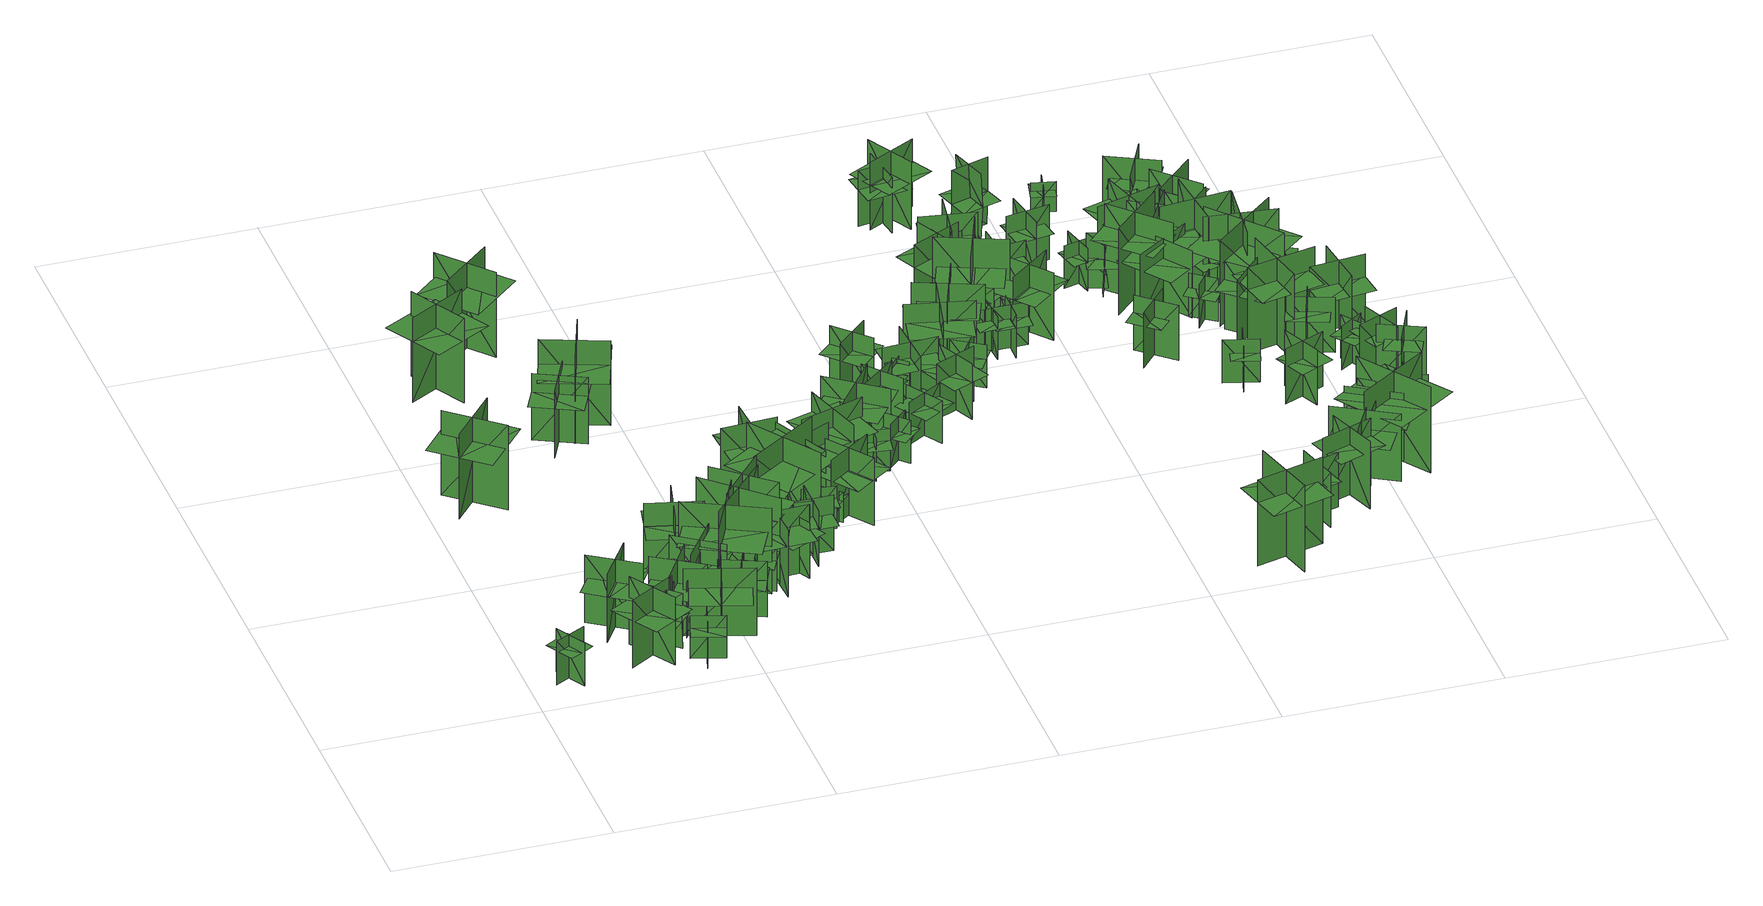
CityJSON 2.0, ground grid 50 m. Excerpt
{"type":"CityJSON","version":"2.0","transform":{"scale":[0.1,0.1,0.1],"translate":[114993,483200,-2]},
"CityObjects":{
"tree1":{"type":"SolitaryVegetationObject","geometry":[{"type":"MultiSurface","lod":"1","boundaries":[[[0,1,2]],[[0,2,3]],[[4,5,6]],[[4,6,7]],[[8,9,10]],[[8,10,11]],[[8,12,13]],[[8,13,9]]]}]},
"tree2":{"type":"SolitaryVegetationObject","geometry":[{"type":"MultiSurface","lod":"1","boundaries":[[[14,15,16]],[[14,16,17]],[[18,19,20]],[[18,20,21]],[[22,23,24]],[[22,24,25]],[[22,23,26]],[[22,26,27]]]}]},
"tree3":{"type":"SolitaryVegetationObject","geometry":[{"type":"MultiSurface","lod":"1","boundaries":[[[28,29,30]],[[28,30,31]],[[32,33,34]],[[32,34,35]],[[36,37,38]],[[36,38,39]],[[36,37,40]],[[36,40,41]]]}]},
"tree4":{"type":"SolitaryVegetationObject","geometry":[{"type":"MultiSurface","lod":"1","boundaries":[[[42,43,44]],[[42,44,45]],[[46,47,48]],[[46,48,49]],[[50,51,52]],[[50,52,53]],[[50,53,54]],[[50,54,55]]]}]},
"tree5":{"type":"SolitaryVegetationObject","geometry":[{"type":"MultiSurface","lod":"1","boundaries":[[[56,57,58]],[[56,58,59]],[[60,61,62]],[[60,62,63]],[[64,65,61]],[[64,61,60]],[[66,67,57]],[[66,57,56]],[[56,57,68]],[[56,68,69]],[[56,70,71]],[[56,71,57]]]}]},
"tree6":{"type":"SolitaryVegetationObject","geometry":[{"type":"MultiSurface","lod":"1","boundaries":[[[72,73,74]],[[72,74,75]],[[76,77,78]],[[76,78,79]],[[80,81,82]],[[80,82,83]],[[80,83,84]],[[80,84,85]]]}]},
"tree7":{"type":"SolitaryVegetationObject","geometry":[{"type":"MultiSurface","lod":"1","boundaries":[[[86,87,88]],[[86,88,89]],[[90,91,92]],[[90,92,93]],[[94,95,96]],[[94,96,97]],[[94,95,98]],[[94,98,99]]]}]},
"tree8":{"type":"SolitaryVegetationObject","geometry":[{"type":"MultiSurface","lod":"1","boundaries":[[[100,101,102]],[[100,102,103]],[[104,105,106]],[[104,106,107]],[[108,109,110]],[[108,110,111]],[[108,111,112]],[[108,112,113]]]}]},
"tree9":{"type":"SolitaryVegetationObject","geometry":[{"type":"MultiSurface","lod":"1","boundaries":[[[114,115,116]],[[114,116,117]],[[118,119,120]],[[118,120,121]],[[122,123,124]],[[122,124,125]],[[122,125,126]],[[122,126,127]]]}]},
"tree10":{"type":"SolitaryVegetationObject","geometry":[{"type":"MultiSurface","lod":"1","boundaries":[[[128,129,130]],[[128,130,131]],[[132,133,134]],[[132,134,135]],[[136,137,138]],[[136,138,139]],[[136,137,140]],[[136,140,141]]]}]},
"tree11":{"type":"SolitaryVegetationObject","geometry":[{"type":"MultiSurface","lod":"1","boundaries":[[[142,143,144]],[[142,144,145]],[[146,147,148]],[[146,148,149]],[[150,151,152]],[[150,152,153]],[[150,153,154]],[[150,154,155]]]}]},
"tree12":{"type":"SolitaryVegetationObject","geometry":[{"type":"MultiSurface","lod":"1","boundaries":[[[156,157,158]],[[156,158,159]],[[160,161,162]],[[160,162,163]],[[164,165,166]],[[164,166,167]],[[164,165,168]],[[164,168,169]]]}]},
"tree13":{"type":"SolitaryVegetationObject","geometry":[{"type":"MultiSurface","lod":"1","boundaries":[[[170,171,172]],[[170,172,173]],[[174,175,176]],[[174,176,177]],[[178,179,180]],[[178,180,181]],[[178,179,182]],[[178,182,183]]]}]},
"tree14":{"type":"SolitaryVegetationObject","geometry":[{"type":"MultiSurface","lod":"1","boundaries":[[[184,185,186]],[[184,186,187]],[[188,189,190]],[[188,190,191]],[[192,193,194]],[[192,194,195]],[[192,195,196]],[[192,196,197]]]}]},
"tree15":{"type":"SolitaryVegetationObject","geometry":[{"type":"MultiSurface","lod":"1","boundaries":[[[198,199,200]],[[198,200,201]],[[202,203,204]],[[202,204,205]],[[206,207,208]],[[206,208,209]],[[206,209,210]],[[206,210,211]]]}]},
"tree16":{"type":"SolitaryVegetationObject","geometry":[{"type":"MultiSurface","lod":"1","boundaries":[[[212,213,214]],[[212,214,215]],[[216,217,218]],[[216,218,219]],[[220,221,222]],[[220,222,223]],[[220,223,224]],[[220,224,225]]]}]},
"tree17":{"type":"SolitaryVegetationObject","geometry":[{"type":"MultiSurface","lod":"1","boundaries":[[[226,227,228]],[[226,228,229]],[[230,231,232]],[[230,232,233]],[[234,235,236]],[[234,236,237]],[[234,237,238]],[[234,238,239]]]}]},
"tree18":{"type":"SolitaryVegetationObject","geometry":[{"type":"MultiSurface","lod":"1","boundaries":[[[240,241,242]],[[240,242,243]],[[244,245,246]],[[244,246,247]],[[248,249,250]],[[248,250,251]],[[248,251,252]],[[248,252,253]]]}]},
"tree19":{"type":"SolitaryVegetationObject","geometry":[{"type":"MultiSurface","lod":"1","boundaries":[[[254,255,256]],[[254,256,257]],[[258,259,260]],[[258,260,261]],[[262,263,264]],[[262,264,265]],[[262,263,266]],[[262,266,267]]]}]},
"tree20":{"type":"SolitaryVegetationObject","geometry":[{"type":"MultiSurface","lod":"1","boundaries":[[[268,269,270]],[[268,270,271]],[[272,273,274]],[[272,274,275]],[[276,277,278]],[[276,278,279]],[[276,279,280]],[[276,280,281]]]}]},
"tree21":{"type":"SolitaryVegetationObject","geometry":[{"type":"MultiSurface","lod":"1","boundaries":[[[282,283,284]],[[282,284,285]],[[286,287,288]],[[286,288,289]],[[290,291,292]],[[290,292,293]],[[290,293,294]],[[290,294,295]]]}]},
"tree22":{"type":"SolitaryVegetationObject","geometry":[{"type":"MultiSurface","lod":"1","boundaries":[[[296,297,298]],[[296,298,299]],[[300,301,302]],[[300,302,303]],[[304,305,306]],[[304,306,307]],[[304,305,308]],[[304,308,309]]]}]},
"tree23":{"type":"SolitaryVegetationObject","geometry":[{"type":"MultiSurface","lod":"1","boundaries":[[[310,311,312]],[[310,312,313]],[[314,315,316]],[[314,316,317]],[[318,319,320]],[[318,320,321]],[[318,321,322]],[[318,322,323]]]}]},
"tree24":{"type":"SolitaryVegetationObject","geometry":[{"type":"MultiSurface","lod":"1","boundaries":[[[324,325,326]],[[324,326,327]],[[328,329,330]],[[328,330,331]],[[332,333,334]],[[332,334,335]],[[332,333,336]],[[332,336,337]]]}]},
"tree25":{"type":"SolitaryVegetationObject","geometry":[{"type":"MultiSurface","lod":"1","boundaries":[[[338,339,340]],[[338,340,341]],[[342,343,344]],[[342,344,345]],[[346,347,348]],[[346,348,349]],[[346,349,350]],[[346,350,351]]]}]},
"tree26":{"type":"SolitaryVegetationObject","geometry":[{"type":"MultiSurface","lod":"1","boundaries":[[[352,353,354]],[[352,354,355]],[[356,357,358]],[[356,358,359]],[[360,361,362]],[[360,362,363]],[[360,361,364]],[[360,364,365]]]}]},
"tree27":{"type":"SolitaryVegetationObject","geometry":[{"type":"MultiSurface","lod":"1","boundaries":[[[366,367,368]],[[366,368,369]],[[370,371,372]],[[370,372,373]],[[374,375,376]],[[374,376,377]],[[374,377,378]],[[374,378,379]]]}]},
"tree28":{"type":"SolitaryVegetationObject","geometry":[{"type":"MultiSurface","lod":"1","boundaries":[[[380,381,382]],[[380,382,383]],[[384,385,386]],[[384,386,387]],[[388,389,390]],[[388,390,391]],[[388,391,392]],[[388,392,393]]]}]},
"tree29":{"type":"SolitaryVegetationObject","geometry":[{"type":"MultiSurface","lod":"1","boundaries":[[[394,395,396]],[[394,396,397]],[[398,399,400]],[[398,400,401]],[[402,403,404]],[[402,404,405]],[[402,405,406]],[[402,406,407]]]}]},
"tree30":{"type":"SolitaryVegetationObject","geometry":[{"type":"MultiSurface","lod":"1","boundaries":[[[408,409,410]],[[408,410,411]],[[412,413,414]],[[412,414,415]],[[416,417,418]],[[416,418,419]],[[416,417,420]],[[416,420,421]]]}]},
"tree31":{"type":"SolitaryVegetationObject","geometry":[{"type":"MultiSurface","lod":"1","boundaries":[[[422,423,424]],[[422,424,425]],[[426,427,428]],[[426,428,429]],[[430,431,432]],[[430,432,433]],[[430,433,434]],[[430,434,435]]]}]},
"tree32":{"type":"SolitaryVegetationObject","geometry":[{"type":"MultiSurface","lod":"1","boundaries":[[[436,437,438]],[[436,438,439]],[[440,441,442]],[[440,442,443]],[[444,445,446]],[[444,446,447]],[[444,447,448]],[[444,448,449]]]}]},
"tree33":{"type":"SolitaryVegetationObject","geometry":[{"type":"MultiSurface","lod":"1","boundaries":[[[450,451,452]],[[450,452,453]],[[454,455,456]],[[454,456,457]],[[458,459,460]],[[458,460,461]],[[458,461,462]],[[458,462,463]]]}]},
"tree34":{"type":"SolitaryVegetationObject","geometry":[{"type":"MultiSurface","lod":"1","boundaries":[[[464,465,466]],[[464,466,467]],[[468,469,470]],[[468,470,471]],[[472,473,474]],[[472,474,475]],[[472,475,476]],[[472,476,477]]]}]},
"tree35":{"type":"SolitaryVegetationObject","geometry":[{"type":"MultiSurface","lod":"1","boundaries":[[[478,479,480]],[[478,480,481]],[[482,483,484]],[[482,484,485]],[[486,487,488]],[[486,488,489]],[[486,490,491]],[[486,491,487]]]}]},
"tree36":{"type":"SolitaryVegetationObject","geometry":[{"type":"MultiSurface","lod":"1","boundaries":[[[492,493,494]],[[492,494,495]],[[496,497,498]],[[496,498,499]],[[500,501,502]],[[500,502,503]],[[500,504,505]],[[500,505,501]]]}]},
"tree37":{"type":"SolitaryVegetationObject","geometry":[{"type":"MultiSurface","lod":"1","boundaries":[[[506,507,508]],[[506,508,509]],[[510,511,512]],[[510,512,513]],[[514,515,516]],[[514,516,517]],[[514,515,518]],[[514,518,519]]]}]},
"tree38":{"type":"SolitaryVegetationObject","geometry":[{"type":"MultiSurface","lod":"1","boundaries":[[[520,521,522]],[[520,522,523]],[[524,525,526]],[[524,526,527]],[[528,529,530]],[[528,530,531]],[[528,531,532]],[[528,532,533]]]}]},
"tree39":{"type":"SolitaryVegetationObject","geometry":[{"type":"MultiSurface","lod":"1","boundaries":[[[534,535,536]],[[534,536,537]],[[538,539,540]],[[538,540,541]],[[542,543,544]],[[542,544,545]],[[542,545,546]],[[542,546,547]]]}]},
"tree40":{"type":"SolitaryVegetationObject","geometry":[{"type":"MultiSurface","lod":"1","boundaries":[[[548,549,550]],[[548,550,551]],[[552,553,554]],[[552,554,555]],[[556,557,558]],[[556,558,559]],[[556,559,560]],[[556,560,561]]]}]},
"tree41":{"type":"SolitaryVegetationObject","geometry":[{"type":"MultiSurface","lod":"1","boundaries":[[[562,563,564]],[[562,564,565]],[[566,567,568]],[[566,568,569]],[[570,571,572]],[[570,572,573]],[[570,573,574]],[[570,574,575]]]}]},
"tree42":{"type":"SolitaryVegetationObject","geometry":[{"type":"MultiSurface","lod":"1","boundaries":[[[576,577,578]],[[576,578,579]],[[580,581,582]],[[580,582,583]],[[584,585,586]],[[584,586,587]],[[584,585,588]],[[584,588,589]]]}]},
"tree43":{"type":"SolitaryVegetationObject","geometry":[{"type":"MultiSurface","lod":"1","boundaries":[[[590,591,592]],[[590,592,593]],[[594,595,596]],[[594,596,597]],[[598,599,600]],[[598,600,601]],[[598,601,602]],[[598,602,603]]]}]},
"tree44":{"type":"SolitaryVegetationObject","geometry":[{"type":"MultiSurface","lod":"1","boundaries":[[[604,605,606]],[[604,606,607]],[[608,609,610]],[[608,610,611]],[[612,613,614]],[[612,614,615]],[[612,613,616]],[[612,616,617]]]}]},
"tree45":{"type":"SolitaryVegetationObject","geometry":[{"type":"MultiSurface","lod":"1","boundaries":[[[618,619,620]],[[618,620,621]],[[622,623,624]],[[622,624,625]],[[626,627,628]],[[626,628,629]],[[626,629,630]],[[626,630,631]]]}]},
"tree46":{"type":"SolitaryVegetationObject","geometry":[{"type":"MultiSurface","lod":"1","boundaries":[[[632,633,634]],[[632,634,635]],[[636,637,638]],[[636,638,639]],[[640,641,642]],[[640,642,643]],[[640,643,644]],[[640,644,645]]]}]},
"tree47":{"type":"SolitaryVegetationObject","geometry":[{"type":"MultiSurface","lod":"1","boundaries":[[[646,647,648]],[[646,648,649]],[[650,651,652]],[[650,652,653]],[[654,655,656]],[[654,656,657]],[[654,657,658]],[[654,658,659]]]}]},
"tree48":{"type":"SolitaryVegetationObject","geometry":[{"type":"MultiSurface","lod":"1","boundaries":[[[660,661,662]],[[660,662,663]],[[664,665,666]],[[664,666,667]],[[668,669,670]],[[668,670,671]],[[668,669,672]],[[668,672,673]]]}]},
"tree49":{"type":"SolitaryVegetationObject","geometry":[{"type":"MultiSurface","lod":"1","boundaries":[[[674,675,676]],[[674,676,677]],[[678,679,680]],[[678,680,681]],[[682,683,684]],[[682,684,685]],[[682,683,686]],[[682,686,687]]]}]},
"tree50":{"type":"SolitaryVegetationObject","geometry":[{"type":"MultiSurface","lod":"1","boundaries":[[[688,689,690]],[[688,690,691]],[[692,693,694]],[[692,694,695]],[[696,697,698]],[[696,698,699]],[[696,697,700]],[[696,700,701]]]}]},
"tree51":{"type":"SolitaryVegetationObject","geometry":[{"type":"MultiSurface","lod":"1","boundaries":[[[702,703,704]],[[702,704,705]],[[706,707,708]],[[706,708,709]],[[710,711,712]],[[710,712,713]],[[710,711,714]],[[710,714,715]]]}]},
"tree52":{"type":"SolitaryVegetationObject","geometry":[{"type":"MultiSurface","lod":"1","boundaries":[[[716,717,718]],[[716,718,719]],[[720,721,722]],[[720,722,723]],[[724,725,726]],[[724,726,727]],[[724,727,728]],[[724,728,729]]]}]},
"tree53":{"type":"SolitaryVegetationObject","geometry":[{"type":"MultiSurface","lod":"1","boundaries":[[[730,731,732]],[[730,732,733]],[[734,735,736]],[[734,736,737]],[[738,739,740]],[[738,740,741]],[[738,742,743]],[[738,743,739]]]}]},
"tree54":{"type":"SolitaryVegetationObject","geometry":[{"type":"MultiSurface","lod":"1","boundaries":[[[744,745,746]],[[744,746,747]],[[748,749,750]],[[748,750,751]],[[752,753,754]],[[752,754,755]],[[752,755,756]],[[752,756,757]]]}]},
"tree55":{"type":"SolitaryVegetationObject","geometry":[{"type":"MultiSurface","lod":"1","boundaries":[[[758,759,760]],[[758,760,761]],[[762,763,764]],[[762,764,765]],[[766,767,768]],[[766,768,769]],[[766,770,771]],[[766,771,767]]]}]},
"tree56":{"type":"SolitaryVegetationObject","geometry":[{"type":"MultiSurface","lod":"1","boundaries":[[[772,773,774]],[[772,774,775]],[[776,777,778]],[[776,778,779]],[[780,781,782]],[[780,782,783]],[[780,781,784]],[[780,784,785]]]}]},
"tree57":{"type":"SolitaryVegetationObject","geometry":[{"type":"MultiSurface","lod":"1","boundaries":[[[786,787,788]],[[786,788,789]],[[790,791,792]],[[790,792,793]],[[794,795,796]],[[794,796,797]],[[794,798,799]],[[794,799,795]]]}]},
"tree58":{"type":"SolitaryVegetationObject","geometry":[{"type":"MultiSurface","lod":"1","boundaries":[[[800,801,802]],[[800,802,803]],[[804,805,806]],[[804,806,807]],[[808,809,810]],[[808,810,811]],[[808,809,812]],[[808,812,813]]]}]},
"tree59":{"type":"SolitaryVegetationObject","geometry":[{"type":"MultiSurface","lod":"1","boundaries":[[[814,815,816]],[[814,816,817]],[[818,819,820]],[[818,820,821]],[[822,823,824]],[[822,824,825]],[[822,823,826]],[[822,826,827]]]}]},
"tree60":{"type":"SolitaryVegetationObject","geometry":[{"type":"MultiSurface","lod":"1","boundaries":[[[828,829,830]],[[828,830,831]],[[832,833,834]],[[832,834,835]],[[836,837,838]],[[836,838,839]],[[836,837,840]],[[836,840,841]]]}]},
"tree61":{"type":"SolitaryVegetationObject","geometry":[{"type":"MultiSurface","lod":"1","boundaries":[[[842,843,844]],[[842,844,845]],[[846,786,847]],[[846,847,848]],[[849,850,851]],[[849,851,852]],[[849,853,854]],[[849,854,850]]]}]},
"tree62":{"type":"SolitaryVegetationObject","geometry":[{"type":"MultiSurface","lod":"1","boundaries":[[[855,856,857]],[[855,857,858]],[[859,860,861]],[[859,861,862]],[[863,864,865]],[[863,865,866]],[[863,866,867]],[[863,867,868]]]}]},
"tree63":{"type":"SolitaryVegetationObject","geometry":[{"type":"MultiSurface","lod":"1","boundaries":[[[869,870,871]],[[869,871,872]],[[873,874,875]],[[873,875,876]],[[877,878,879]],[[877,879,880]],[[877,881,882]],[[877,882,878]]]}]},
"tree64":{"type":"SolitaryVegetationObject","geometry":[{"type":"MultiSurface","lod":"1","boundaries":[[[883,884,885]],[[883,885,886]],[[887,888,889]],[[887,889,890]],[[891,892,893]],[[891,893,894]],[[891,894,895]],[[891,895,896]]]}]},
"tree65":{"type":"SolitaryVegetationObject","geometry":[{"type":"MultiSurface","lod":"1","boundaries":[[[897,898,899]],[[897,899,900]],[[901,902,903]],[[901,903,904]],[[905,906,902]],[[905,902,901]],[[907,908,898]],[[907,898,897]],[[897,898,909]],[[897,909,910]],[[897,911,912]],[[897,912,898]]]}]},
"tree66":{"type":"SolitaryVegetationObject","geometry":[{"type":"MultiSurface","lod":"1","boundaries":[[[913,914,915]],[[913,915,916]],[[917,918,919]],[[917,919,920]],[[921,922,923]],[[921,923,924]],[[921,924,925]],[[921,925,926]]]}]},
"tree67":{"type":"SolitaryVegetationObject","geometry":[{"type":"MultiSurface","lod":"1","boundaries":[[[927,928,929]],[[927,929,930]],[[931,932,933]],[[931,933,934]],[[935,936,937]],[[935,937,938]],[[935,938,939]],[[935,939,940]]]}]},
"tree68":{"type":"SolitaryVegetationObject","geometry":[{"type":"MultiSurface","lod":"1","boundaries":[[[941,942,943]],[[941,943,944]],[[945,946,947]],[[945,947,948]],[[949,950,951]],[[949,951,952]],[[949,952,953]],[[949,953,954]]]}]},
"tree69":{"type":"SolitaryVegetationObject","geometry":[{"type":"MultiSurface","lod":"1","boundaries":[[[955,956,957]],[[955,957,958]],[[959,960,961]],[[959,961,962]],[[963,964,965]],[[963,965,966]],[[963,967,968]],[[963,968,964]]]}]},
"tree70":{"type":"SolitaryVegetationObject","geometry":[{"type":"MultiSurface","lod":"1","boundaries":[[[969,970,971]],[[969,971,972]],[[973,974,975]],[[973,975,976]],[[977,978,974]],[[977,974,973]],[[979,980,970]],[[979,970,969]],[[969,970,981]],[[969,981,982]],[[969,983,984]],[[969,984,970]]]}]},
"tree71":{"type":"SolitaryVegetationObject","geometry":[{"type":"MultiSurface","lod":"1","boundaries":[[[985,986,987]],[[985,987,988]],[[989,990,991]],[[989,991,992]],[[993,994,995]],[[993,995,996]],[[993,996,997]],[[993,997,998]]]}]},
"tree72":{"type":"SolitaryVegetationObject","geometry":[{"type":"MultiSurface","lod":"1","boundaries":[[[999,1000,1001]],[[999,1001,1002]],[[1003,1004,1005]],[[1003,1005,1006]],[[1007,1008,1009]],[[1007,1009,1010]],[[1007,1011,1012]],[[1007,1012,1008]]]}]},
"tree73":{"type":"SolitaryVegetationObject","geometry":[{"type":"MultiSurface","lod":"1","boundaries":[[[1013,1014,1015]],[[1013,1015,1016]],[[1017,1018,1019]],[[1017,1019,1020]],[[1021,1022,1023]],[[1021,1023,1024]],[[1021,1024,1025]],[[1021,1025,1026]]]}]},
"tree74":{"type":"SolitaryVegetationObject","geometry":[{"type":"MultiSurface","lod":"1","boundaries":[[[1027,1028,1029]],[[1027,1029,1030]],[[1031,1032,1033]],[[1031,1033,1034]],[[1035,1036,1037]],[[1035,1037,1038]],[[1035,1038,1039]],[[1035,1039,1040]]]}]},
"tree75":{"type":"SolitaryVegetationObject","geometry":[{"type":"MultiSurface","lod":"1","boundaries":[[[1041,1042,1043]],[[1041,1043,1044]],[[1045,1046,1047]],[[1045,1047,1048]],[[1049,1050,1051]],[[1049,1051,1052]],[[1049,1052,1053]],[[1049,1053,1054]]]}]},
"tree76":{"type":"SolitaryVegetationObject","geometry":[{"type":"MultiSurface","lod":"1","boundaries":[[[1055,1056,1057]],[[1055,1057,1058]],[[1059,1060,1061]],[[1059,1061,1062]],[[1063,1064,1065]],[[1063,1065,1066]],[[1063,1066,1067]],[[1063,1067,1068]]]}]},
"tree77":{"type":"SolitaryVegetationObject","geometry":[{"type":"MultiSurface","lod":"1","boundaries":[[[1069,1070,1071]],[[1069,1071,1072]],[[1073,1074,1075]],[[1073,1075,1076]],[[1077,1078,1079]],[[1077,1079,1080]],[[1077,1081,1082]],[[1077,1082,1078]]]}]},
"tree78":{"type":"SolitaryVegetationObject","geometry":[{"type":"MultiSurface","lod":"1","boundaries":[[[1083,1084,1085]],[[1083,1085,1086]],[[1087,1088,1089]],[[1087,1089,1090]],[[1091,1092,1093]],[[1091,1093,1094]],[[1091,1094,1095]],[[1091,1095,1096]]]}]},
"tree79":{"type":"SolitaryVegetationObject","geometry":[{"type":"MultiSurface","lod":"1","boundaries":[[[1097,1098,1099]],[[1097,1099,1100]],[[1101,1102,1103]],[[1101,1103,1104]],[[1105,1106,1107]],[[1105,1107,1108]],[[1105,1108,1109]],[[1105,1109,1110]]]}]},
"tree80":{"type":"SolitaryVegetationObject","geometry":[{"type":"MultiSurface","lod":"1","boundaries":[[[1111,1112,1113]],[[1111,1113,1114]],[[1115,1116,1117]],[[1115,1117,1118]],[[1119,1120,1121]],[[1119,1121,1122]],[[1119,1120,1123]],[[1119,1123,1124]]]}]},
"tree81":{"type":"SolitaryVegetationObject","geometry":[{"type":"MultiSurface","lod":"1","boundaries":[[[1125,1126,1127]],[[1125,1127,1128]],[[1129,1130,1131]],[[1129,1131,1132]],[[1133,1134,1135]],[[1133,1135,1136]],[[1133,1136,1137]],[[1133,1137,1138]]]}]},
"tree82":{"type":"SolitaryVegetationObject","geometry":[{"type":"MultiSurface","lod":"1","boundaries":[[[1139,1140,1141]],[[1139,1141,1142]],[[1143,1144,1145]],[[1143,1145,1146]],[[1147,1148,1149]],[[1147,1149,1150]],[[1147,1150,1151]],[[1147,1151,1152]]]}]},
"tree83":{"type":"SolitaryVegetationObject","geometry":[{"type":"MultiSurface","lod":"1","boundaries":[[[1153,1154,1155]],[[1153,1155,1156]],[[1157,1158,1159]],[[1157,1159,1160]],[[1161,1162,1163]],[[1161,1163,1164]],[[1161,1165,1166]],[[1161,1166,1162]]]}]},
"tree84":{"type":"SolitaryVegetationObject","geometry":[{"type":"MultiSurface","lod":"1","boundaries":[[[1167,1168,1169]],[[1167,1169,1170]],[[1171,1172,1173]],[[1171,1173,1174]],[[1175,1176,1177]],[[1175,1177,1178]],[[1175,1179,1180]],[[1175,1180,1176]]]}]},
"tree85":{"type":"SolitaryVegetationObject","geometry":[{"type":"MultiSurface","lod":"1","boundaries":[[[1181,1182,1183]],[[1181,1183,1184]],[[1185,1186,1187]],[[1185,1187,1188]],[[1189,1190,1191]],[[1189,1191,1192]],[[1189,1193,1194]],[[1189,1194,1190]]]}]},
"tree86":{"type":"SolitaryVegetationObject","geometry":[{"type":"MultiSurface","lod":"1","boundaries":[[[1195,1196,1197]],[[1195,1197,1198]],[[1199,1200,1201]],[[1199,1201,1202]],[[1203,1204,1205]],[[1203,1205,1206]],[[1203,1204,1207]],[[1203,1207,1208]]]}]},
"tree87":{"type":"SolitaryVegetationObject","geometry":[{"type":"MultiSurface","lod":"1","boundaries":[[[1209,1210,1211]],[[1209,1211,1212]],[[1213,1214,1215]],[[1213,1215,1216]],[[1217,1218,1219]],[[1217,1219,1220]],[[1217,1221,1222]],[[1217,1222,1218]]]}]},
"tree88":{"type":"SolitaryVegetationObject","geometry":[{"type":"MultiSurface","lod":"1","boundaries":[[[1223,1224,1225]],[[1223,1225,1226]],[[1227,1228,1229]],[[1227,1229,1230]],[[1231,1232,1233]],[[1231,1233,1234]],[[1231,1234,1235]],[[1231,1235,1236]]]}]},
"tree89":{"type":"SolitaryVegetationObject","geometry":[{"type":"MultiSurface","lod":"1","boundaries":[[[1237,1238,1239]],[[1237,1239,1240]],[[1241,1242,1243]],[[1241,1243,1244]],[[1245,1246,1247]],[[1245,1247,1248]],[[1245,1248,1249]],[[1245,1249,1250]]]}]},
"tree90":{"type":"SolitaryVegetationObject","geometry":[{"type":"MultiSurface","lod":"1","boundaries":[[[1251,1252,1253]],[[1251,1253,1254]],[[1255,1256,1257]],[[1255,1257,1258]],[[1259,1260,1261]],[[1259,1261,1262]],[[1259,1263,1264]],[[1259,1264,1260]]]}]},
"tree91":{"type":"SolitaryVegetationObject","geometry":[{"type":"MultiSurface","lod":"1","boundaries":[[[1265,1266,1267]],[[1265,1267,1268]],[[1269,1270,1271]],[[1269,1271,1272]],[[1273,1274,1275]],[[1273,1275,1276]],[[1273,1276,1277]],[[1273,1277,1278]]]}]},
"tree92":{"type":"SolitaryVegetationObject","geometry":[{"type":"MultiSurface","lod":"1","boundaries":[[[1279,1280,1281]],[[1279,1281,1282]],[[1283,1284,1285]],[[1283,1285,1286]],[[1287,1288,1289]],[[1287,1289,1290]],[[1287,1290,1291]],[[1287,1291,1292]]]}]},
"tree93":{"type":"SolitaryVegetationObject","geometry":[{"type":"MultiSurface","lod":"1","boundaries":[[[1293,1294,1295]],[[1293,1295,1296]],[[1297,1298,1299]],[[1297,1299,1300]],[[1301,1302,1303]],[[1301,1303,1304]],[[1301,1304,1305]],[[1301,1305,1306]]]}]},
"tree94":{"type":"SolitaryVegetationObject","geometry":[{"type":"MultiSurface","lod":"1","boundaries":[[[1307,1308,1309]],[[1307,1309,1310]],[[1311,1312,1313]],[[1311,1313,1314]],[[1315,1316,1317]],[[1315,1317,1318]],[[1315,1319,1320]],[[1315,1320,1316]]]}]},
"tree95":{"type":"SolitaryVegetationObject","geometry":[{"type":"MultiSurface","lod":"1","boundaries":[[[1321,1322,1323]],[[1321,1323,1324]],[[1325,1326,1327]],[[1325,1327,1328]],[[1329,1330,1331]],[[1329,1331,1332]],[[1329,1330,1333]],[[1329,1333,1334]]]}]},
"tree96":{"type":"SolitaryVegetationObject","geometry":[{"type":"MultiSurface","lod":"1","boundaries":[[[1335,1336,1337]],[[1335,1337,1338]],[[1339,1340,1341]],[[1339,1341,1342]],[[1343,1344,1345]],[[1343,1345,1346]],[[1343,1347,1348]],[[1343,1348,1344]]]}]},
"tree97":{"type":"SolitaryVegetationObject","geometry":[{"type":"MultiSurface","lod":"1","boundaries":[[[1349,1350,1351]],[[1349,1351,1352]],[[1353,1354,1355]],[[1353,1355,1356]],[[1357,1358,1359]],[[1357,1359,1360]],[[1357,1361,1362]],[[1357,1362,1358]]]}]},
"tree98":{"type":"SolitaryVegetationObject","geometry":[{"type":"MultiSurface","lod":"1","boundaries":[[[1363,1364,1365]],[[1363,1365,1366]],[[1367,1368,1369]],[[1367,1369,1370]],[[1371,1372,1373]],[[1371,1373,1374]],[[1371,1374,1375]],[[1371,1375,1376]]]}]},
"tree99":{"type":"SolitaryVegetationObject","geometry":[{"type":"MultiSurface","lod":"1","boundaries":[[[1377,1378,1379]],[[1377,1379,1380]],[[1381,1382,1383]],[[1381,1383,1384]],[[1385,1386,1387]],[[1385,1387,1388]],[[1385,1388,1389]],[[1385,1389,1390]]]}]},
"tree100":{"type":"SolitaryVegetationObject","geometry":[{"type":"MultiSurface","lod":"1","boundaries":[[[1391,1392,1393]],[[1391,1393,1394]],[[1395,1396,1397]],[[1395,1397,1398]],[[1399,1400,1401]],[[1399,1401,1402]],[[1399,1403,1404]],[[1399,1404,1400]]]}]},
"tree101":{"type":"SolitaryVegetationObject","geometry":[{"type":"MultiSurface","lod":"1","boundaries":[[[1405,1406,1407]],[[1405,1407,1408]],[[1409,1410,1411]],[[1409,1411,1412]],[[1413,1414,1415]],[[1413,1415,1416]],[[1413,1417,1418]],[[1413,1418,1414]]]}]},
"tree102":{"type":"SolitaryVegetationObject","geometry":[{"type":"MultiSurface","lod":"1","boundaries":[[[1419,1420,1421]],[[1419,1421,1422]],[[1423,1424,1425]],[[1423,1425,1426]],[[1427,1428,1429]],[[1427,1429,1430]],[[1427,1431,1432]],[[1427,1432,1428]]]}]},
"tree103":{"type":"SolitaryVegetationObject","geometry":[{"type":"MultiSurface","lod":"1","boundaries":[[[1433,1434,1435]],[[1433,1435,1436]],[[1437,1438,1439]],[[1437,1439,1440]],[[1441,1442,1443]],[[1441,1443,1444]],[[1441,1444,1445]],[[1441,1445,1446]]]}]},
"tree104":{"type":"SolitaryVegetationObject","geometry":[{"type":"MultiSurface","lod":"1","boundaries":[[[1447,1448,1449]],[[1447,1449,1450]],[[1451,1452,1453]],[[1451,1453,1454]],[[1455,1456,1457]],[[1455,1457,1458]],[[1455,1456,1459]],[[1455,1459,1460]]]}]},
"tree105":{"type":"SolitaryVegetationObject","geometry":[{"type":"MultiSurface","lod":"1","boundaries":[[[1461,1462,1463]],[[1461,1463,1464]],[[1465,1466,1467]],[[1465,1467,1468]],[[1469,1470,1471]],[[1469,1471,1472]],[[1469,1473,1474]],[[1469,1474,1470]]]}]}
},
"vertices":[
[107,39,21],[67,112,21],[67,112,131],[107,39,131],[125,102,21],[52,62,21],[52,62,131],[125,102,131],[104,45,103],[67,112,103],[39,96,103],[75,30,103],[132,61,103],[96,127,103],
[207,192,19],[278,300,19],[278,300,191],[207,192,191],[293,210,19],[185,281,19],[185,281,191],[293,210,191],[211,190,134],[282,298,134],[228,334,134],[157,226,134],[325,269,134],[254,161,134],
[319,67,16],[251,176,16],[251,176,188],[319,67,188],[339,152,16],[229,84,16],[229,84,188],[339,152,188],[323,69,130],[255,179,130],[200,145,130],[268,35,130],[299,206,130],[367,96,130],
[54,880,1],[172,780,1],[172,780,216],[54,880,216],[62,777,1],[162,896,1],[162,896,216],[62,777,216],[62,777,156],[121,727,156],[221,846,156],[162,896,156],[102,946,156],[2,827,156],
[296,114,90],[348,169,90],[319,196,91],[267,141,91],[293,166,90],[349,114,90],[352,118,160],[296,170,160],[296,170,20],[352,118,20],[298,111,20],[350,167,20],[348,169,160],[296,114,160],[324,87,91],[376,143,91],
[401,102,19],[380,28,19],[380,28,127],[401,102,127],[356,77,19],[431,56,19],[431,56,127],[356,77,127],[356,77,97],[346,40,97],[420,19,97],[431,56,97],[441,94,97],[367,115,97],
[398,250,21],[329,141,21],[329,141,193],[398,250,193],[312,231,21],[421,162,21],[421,162,193],[312,231,193],[395,252,136],[325,143,136],[380,109,136],[449,218,136],[281,172,136],[350,281,136],
[350,245,19],[460,179,19],[460,179,159],[350,245,159],[373,156,19],[440,266,19],[440,266,159],[373,156,159],[376,161,120],[424,132,120],[485,233,120],[437,262,120],[389,291,120],[328,190,120],
[369,167,18],[520,122,18],[520,122,189],[369,167,189],[424,69,18],[469,220,18],[469,220,189],[424,69,189],[425,75,141],[491,55,141],[533,194,141],[467,214,141],[401,233,141],[359,95,141],
[401,213,17],[475,319,17],[475,319,190],[401,213,190],[487,229,17],[381,302,17],[381,302,190],[487,229,190],[404,210,132],[478,317,132],[425,353,132],[351,247,132],[521,287,132],[447,181,132],
[132,1336,7],[208,1201,7],[208,1201,222],[132,1336,222],[104,1237,7],[238,1313,7],[238,1313,222],[104,1237,222],[104,1237,162],[142,1169,162],[277,1246,162],[238,1313,162],[200,1380,162],[65,1304,162],
[368,439,16],[494,409,16],[494,409,188],[368,439,188],[414,364,16],[444,490,16],[444,490,188],[414,364,188],[367,435,131],[493,405,131],[507,468,131],[381,498,131],[481,354,131],[355,384,131],
[465,223,19],[563,184,19],[563,184,160],[465,223,160],[494,157,19],[533,256,19],[533,256,160],[494,157,160],[464,220,112],[562,181,112],[582,230,112],[483,269,112],[546,141,112],[448,181,112],
[466,220,17],[552,401,17],[552,401,235],[466,220,235],[600,269,17],[419,356,17],[419,356,235],[600,269,235],[593,272,174],[631,352,174],[465,431,174],[427,352,174],[389,273,174],[555,193,174],
[380,1052,3],[328,942,3],[328,942,172],[380,1052,172],[303,1025,3],[413,973,3],[413,973,172],[303,1025,172],[303,1025,125],[277,970,125],[387,918,125],[413,973,125],[439,1028,125],[329,1080,125],
[592,321,21],[557,252,21],[557,252,129],[592,321,129],[543,305,21],[612,270,21],[612,270,129],[543,305,129],[543,305,99],[525,271,99],[595,236,99],[612,270,99],[630,305,99],[560,340,99],
[489,292,17],[624,440,17],[624,440,235],[489,292,235],[632,300,17],[484,435,17],[484,435,235],[632,300,235],[626,305,174],[685,370,174],[549,494,174],[490,430,174],[431,365,174],[566,241,174],
[329,1356,4],[226,1472,4],[226,1472,220],[329,1356,220],[336,1459,4],[220,1356,4],[220,1356,220],[336,1459,220],[336,1459,159],[284,1517,159],[168,1414,159],[220,1356,159],[271,1298,159],[387,1401,159],
[631,475,17],[525,349,17],[525,349,237],[631,475,237],[520,465,17],[646,359,17],[646,359,237],[520,465,237],[627,478,163],[521,352,163],[584,299,163],[690,425,163],[470,395,163],[576,521,163],
[547,325,15],[705,332,15],[705,332,186],[547,325,186],[631,250,15],[624,407,15],[624,407,186],[631,250,186],[631,256,139],[700,259,139],[693,404,139],[624,401,139],[555,397,139],[562,253,139],
[388,984,2],[439,1130,2],[439,1130,218],[388,984,218],[481,1028,2],[335,1079,2],[335,1079,218],[481,1028,218],[481,1028,157],[507,1101,157],[361,1152,157],[335,1079,157],[310,1006,157],[456,955,157],
[696,301,18],[648,395,18],[648,395,159],[696,301,159],[718,370,18],[624,322,18],[624,322,159],[718,370,159],[699,303,112],[651,397,112],[604,373,112],[652,279,112],[689,416,112],[737,322,112],
[679,345,18],[692,444,18],[692,444,157],[679,345,157],[732,385,18],[634,398,18],[634,398,157],[732,385,157],[732,385,118],[739,435,118],[640,448,118],[634,398,118],[627,349,118],[726,336,118],
[729,342,17],[729,448,17],[729,448,158],[729,342,158],[779,393,17],[674,393,17],[674,393,158],[779,393,158],[732,342,111],[732,448,111],[679,448,111],[679,342,111],[775,448,111],[775,342,111],
[767,448,16],[654,613,16],[654,613,233],[767,448,233],[792,589,16],[626,476,16],[626,476,233],[792,589,233],[785,584,173],[736,657,173],[584,553,173],[633,480,173],[683,408,173],[835,512,173],
[685,611,16],[677,740,16],[677,740,189],[685,611,189],[743,676,16],[614,669,16],[614,669,189],[743,676,189],[689,611,131],[681,740,131],[617,736,131],[624,607,131],[734,743,131],[741,614,131],
[775,512,18],[765,435,18],[765,435,126],[775,512,126],[734,481,18],[811,471,18],[811,471,126],[734,481,126],[734,481,96],[729,442,96],[806,432,96],[811,471,96],[816,509,96],[739,519,96],
[840,623,18],[698,555,18],[698,555,189],[840,623,189],[734,659,18],[801,517,18],[801,517,189],[734,659,189],[736,654,141],[674,624,141],[736,493,141],[798,523,141],[861,552,141],[799,683,141],
[791,526,20],[830,486,20],[830,486,97],[791,526,97],[791,489,20],[830,528,20],[830,528,97],[791,489,97],[791,489,75],[810,469,75],[850,508,75],[830,528,75],[811,548,75],[771,509,75],
[815,564,17],[891,460,17],[891,460,189],[815,564,189],[801,478,17],[906,554,17],[906,554,189],[801,478,189],[811,562,132],[887,458,132],[940,496,132],[863,600,132],[845,427,132],[769,531,132],
[862,573,20],[844,521,20],[844,521,97],[862,573,97],[829,557,20],[881,538,20],[881,538,97],[829,557,97],[829,557,76],[819,531,76],[871,512,76],[881,538,76],[890,564,76],[838,583,76],
[789,651,17],[940,697,17],[940,697,188],[789,651,188],[889,599,17],[843,750,17],[843,750,188],[889,599,188],[887,605,141],[953,626,141],[911,764,141],[845,744,141],[779,724,141],[821,585,141],
[947,620,19],[956,697,19],[956,697,127],[947,620,127],[988,652,19],[911,660,19],[911,660,127],[988,652,127],[988,652,97],[992,690,97],[915,699,97],[911,660,97],[906,622,97],[983,613,97],
[897,691,17],[990,818,17],[990,818,188],[897,691,188],[1008,710,17],[881,803,17],[881,803,188],[1008,710,188],[1003,713,140],[1044,769,140],[927,855,140],[887,799,140],[846,743,140],[962,658,140],
[993,712,19],[1039,665,19],[1039,665,129],[993,712,129],[993,662,19],[1040,708,19],[1040,708,129],[993,662,129],[993,662,93],[1040,708,93],[1014,734,93],[967,687,93],[1018,636,93],[1065,682,93],
[977,791,17],[1058,860,17],[1058,860,158],[977,791,158],[1060,785,17],[992,866,17],[992,866,158],[1060,785,158],[984,797,121],[1058,860,121],[1031,892,121],[957,829,121],[1011,765,121],[1085,828,121],
[1049,959,15],[975,1035,15],[975,1035,156],[1049,959,156],[1050,1031,15],[974,958,15],[974,958,156],[1050,1031,156],[1051,962,109],[978,1038,109],[940,1001,109],[1013,925,109],[1009,1067,109],[1082,991,109],
[1074,809,17],[1128,724,17],[1128,724,125],[1074,809,125],[1059,739,17],[1144,792,17],[1144,792,125],[1059,739,125],[1063,741,95],[1086,704,95],[1164,753,95],[1140,790,95],[1117,827,95],[1039,778,95],
[1065,886,18],[1106,934,18],[1106,934,127],[1065,886,127],[1107,889,18],[1107,889,127],[1059,931,127],[1059,931,18],[1105,891,92],[1122,911,92],[1084,944,92],[1067,924,92],[1049,904,92],[1088,871,92],
[1115,984,17],[1121,855,17],[1121,855,157],[1115,984,157],[1054,915,17],[1182,921,17],[1182,921,157],[1054,915,157],[1059,915,118],[1062,859,118],[1180,865,118],[1177,921,118],[1174,977,118],[1056,971,118],
[1181,955,18],[1118,953,18],[1118,953,126],[1181,955,126],[1151,984,18],[1151,984,126],[1152,921,126],[1152,921,18],[1151,982,91],[1124,981,91],[1125,930,91],[1152,931,91],[1178,931,91],[1177,982,91],
[1217,792,18],[1173,889,18],[1173,889,159],[1217,792,159],[1242,860,18],[1145,816,18],[1145,816,159],[1242,860,159],[1220,794,112],[1176,890,112],[1128,868,112],[1171,772,112],[1215,908,112],[1259,811,112],
[1227,1081,17],[1195,927,17],[1195,927,188],[1227,1081,188],[1134,1018,17],[1288,986,17],[1288,986,188],[1134,1018,188],[1140,1017,140],[1126,950,140],[1267,920,140],[1281,987,140],[1296,1054,140],[1154,1084,140],
[1284,900,19],[1215,945,19],[1215,945,128],[1284,900,128],[1272,954,19],[1227,886,19],[1227,886,128],[1272,954,128],[1285,902,92],[1216,947,92],[1194,913,92],[1263,867,92],[1235,975,92],[1303,930,92],
[1176,1093,19],[1324,1037,19],[1324,1037,190],[1176,1093,190],[1224,991,19],[1279,1138,19],[1279,1138,190],[1224,991,190],[1226,997,143],[1291,973,143],[1342,1108,143],[1277,1132,143],[1213,1157,143],[1162,1021,143],
[1276,1164,19],[1351,1060,19],[1351,1060,159],[1276,1164,159],[1262,1074,19],[1367,1149,19],[1367,1149,159],[1262,1074,159],[1266,1077,120],[1299,1031,120],[1395,1100,120],[1362,1145,120],[1330,1191,120],[1233,1122,120],
[1341,1002,18],[1337,1079,18],[1337,1079,126],[1341,1002,126],[1376,1039,18],[1298,1036,18],[1298,1036,126],[1376,1039,126],[1376,1039,96],[1374,1078,96],[1297,1075,96],[1298,1036,96],[1300,997,96],[1378,1001,96],
[1344,1290,17],[1228,1233,17],[1228,1233,189],[1344,1290,189],[1261,1318,17],[1318,1202,17],[1318,1202,189],[1261,1318,189],[1342,1293,132],[1226,1236,132],[1255,1178,132],[1371,1235,132],[1203,1283,132],[1319,1340,132],
[1305,1077,15],[1363,1231,15],[1363,1231,235],[1305,1077,235],[1407,1124,15],[1253,1182,15],[1253,1182,235],[1407,1124,235],[1310,1076,161],[1368,1230,161],[1291,1258,161],[1233,1105,161],[1430,1206,161],[1372,1052,161],
[1419,1031,22],[1337,1032,22],[1337,1032,131],[1419,1031,131],[1380,1071,22],[1379,989,22],[1379,989,131],[1380,1071,131],[1419,1033,95],[1337,1035,95],[1336,994,95],[1418,992,95],[1338,1068,95],[1420,1066,95],
[1260,1293,20],[1335,1326,20],[1335,1326,130],[1260,1293,130],[1312,1273,20],[1279,1348,20],[1279,1348,130],[1312,1273,130],[1261,1291,93],[1336,1324,93],[1320,1362,93],[1244,1329,93],[1350,1293,93],[1274,1260,93],
[1357,1303,19],[1266,1264,19],[1266,1264,157],[1357,1303,157],[1296,1328,19],[1335,1237,19],[1335,1237,157],[1296,1328,157],[1296,1328,119],[1250,1308,119],[1290,1217,119],[1335,1237,119],[1381,1256,119],[1342,1348,119],
[1370,1117,19],[1360,1183,19],[1360,1183,130],[1370,1117,130],[1400,1159,19],[1334,1148,19],[1334,1148,130],[1400,1159,130],[1400,1159,94],[1334,1148,94],[1340,1112,94],[1406,1123,94],[1395,1194,94],[1329,1184,94],
[1369,1080,20],[1422,1098,20],[1422,1098,96],[1369,1080,96],[1403,1064,20],[1384,1116,20],[1384,1116,96],[1403,1064,96],[1403,1064,75],[1429,1073,75],[1410,1125,75],[1384,1116,75],[1358,1107,75],[1377,1054,75],
[1785,109,12],[1625,66,12],[1625,66,231],[1785,109,231],[1671,174,12],[1714,14,12],[1714,14,231],[1671,174,231],[1771,105,174],[1625,66,174],[1642,3,174],[1788,42,174],[1754,169,174],[1608,130,174],
[1339,1385,19],[1319,1257,19],[1319,1257,191],[1339,1385,191],[1268,1333,19],[1396,1313,19],[1396,1313,191],[1268,1333,191],[1335,1386,134],[1315,1258,134],[1379,1248,134],[1399,1376,134],[1263,1266,134],[1284,1394,134],
[1718,110,17],[1682,141,17],[1682,141,95],[1718,110,95],[1715,146,17],[1684,110,17],[1684,110,95],[1715,146,95],[1715,146,70],[1684,110,70],[1704,93,70],[1735,129,70],[1696,163,70],[1664,127,70],
[1318,1601,22],[1214,1585,22],[1214,1585,163],[1318,1601,163],[1260,1643,22],[1276,1539,22],[1276,1539,163],[1260,1643,163],[1318,1604,116],[1213,1588,116],[1221,1536,116],[1326,1552,116],[1207,1630,116],[1311,1646,116],
[1390,1046,17],[1490,1128,17],[1490,1128,189],[1390,1046,189],[1478,1038,17],[1395,1138,17],[1395,1138,189],[1478,1038,189],[1393,1043,132],[1493,1125,132],[1451,1175,132],[1352,1093,132],[1526,1085,132],[1426,1003,132],
[1235,1565,21],[1349,1626,21],[1349,1626,193],[1235,1565,193],[1319,1540,21],[1258,1653,21],[1258,1653,193],[1319,1540,193],[1237,1561,136],[1351,1622,136],[1320,1679,136],[1206,1618,136],[1376,1576,136],[1262,1515,136],
[1750,100,17],[1724,140,17],[1724,140,96],[1750,100,96],[1757,136,17],[1718,110,96],[1757,136,96],[1757,136,71],[1718,110,71],[1732,88,71],[1772,114,71],[1743,158,71],[1703,131,71],
[1403,1281,19],[1416,1153,19],[1416,1153,159],[1403,1281,159],[1346,1209,19],[1474,1223,19],[1474,1223,159],[1346,1209,159],[1351,1210,120],[1357,1154,120],[1475,1166,120],[1469,1222,120],[1463,1278,120],[1345,1266,120],
[1770,192,18],[1766,145,18],[1766,145,97],[1770,192,97],[1742,169,18],[1789,165,18],[1789,165,97],[1742,169,97],[1742,169,71],[1789,165,71],[1792,190,71],[1745,195,71],[1740,143,71],[1787,139,71],
[1790,257,17],[1818,156,17],[1818,156,156],[1790,257,156],[1757,198,17],[1757,198,156],[1858,227,156],[1858,227,17],[1757,198,112],[1769,156,112],[1850,179,112],[1838,221,112],[1826,263,112],[1745,240,112],
[1479,1503,111],[1389,1476,111],[1403,1430,111],[1493,1456,111],[1449,1445,111],[1422,1535,111],[1417,1533,197],[1444,1444,197],[1444,1444,25],[1417,1533,25],[1478,1507,25],[1388,1480,25],[1389,1476,197],[1479,1503,197],[1465,1548,111],[1376,1521,111],
[1463,1325,18],[1566,1343,18],[1566,1343,158],[1463,1325,158],[1518,1286,18],[1518,1286,158],[1500,1389,158],[1500,1389,18],[1518,1286,114],[1561,1294,114],[1547,1376,114],[1504,1369,114],[1461,1361,114],[1475,1279,114],
[1696,953,19],[1627,873,19],[1627,873,159],[1696,953,159],[1629,947,19],[1629,947,159],[1708,879,159],[1708,879,19],[1629,947,115],[1600,914,115],[1663,860,115],[1692,893,115],[1721,926,115],[1657,980,115],
[1561,1225,18],[1640,1245,18],[1640,1245,126],[1561,1225,126],[1606,1199,18],[1606,1199,126],[1586,1278,126],[1586,1278,18],[1606,1199,92],[1639,1207,92],[1623,1270,92],[1590,1262,92],[1557,1253,92],[1573,1190,92],
[1829,248,13],[1951,292,13],[1951,292,185],[1829,248,185],[1922,205,13],[1878,327,13],[1878,327,185],[1922,205,185],[1839,252,141],[1951,292,141],[1933,341,141],[1822,300,141],[1857,203,141],[1969,244,141],
[1654,1239,89],[1633,1165,89],[1671,1154,89],[1693,1228,89],[1681,1193,89],[1608,1214,89],[1606,1210,159],[1679,1188,159],[1679,1188,19],[1606,1210,19],[1651,1240,19],[1630,1166,19],[1633,1165,159],[1654,1239,159],[1617,1250,89],[1596,1176,89],
[1802,717,20],[1824,796,20],[1824,796,129],[1802,717,129],[1847,743,20],[1847,743,129],[1769,765,129],[1769,765,20],[1847,743,95],[1856,776,95],[1794,793,95],[1785,761,95],[1776,728,95],[1838,711,95],
[1761,1085,12],[1645,1202,12],[1645,1202,231],[1761,1085,231],[1761,1215,12],[1644,1099,12],[1644,1099,231],[1761,1215,231],[1751,1095,175],[1645,1202,175],[1599,1156,175],[1705,1049,175],[1798,1141,175],[1692,1248,175],
[1880,365,14],[2018,288,14],[2018,288,185],[1880,365,185],[1912,257,14],[1989,395,14],[1989,395,185],[1912,257,185],[1915,263,137],[1975,229,137],[2046,355,137],[1986,389,137],[1926,422,137],[1855,296,137],
[1582,1526,20],[1636,1515,20],[1636,1515,97],[1582,1526,97],[1602,1495,20],[1613,1549,20],[1613,1549,97],[1602,1495,97],[1602,1495,76],[1629,1490,76],[1640,1544,76],[1613,1549,76],[1586,1555,76],[1575,1501,76],
[1677,1052,15],[1806,1143,15],[1806,1143,186],[1677,1052,186],[1788,1034,15],[1697,1162,15],[1697,1162,186],[1788,1034,186],[1785,1039,138],[1841,1079,138],[1757,1197,138],[1701,1157,138],[1645,1117,138],[1729,999,138],
[1647,1258,17],[1798,1303,17],[1798,1303,188],[1647,1258,188],[1747,1205,17],[1702,1356,17],[1702,1356,188],[1747,1205,188],[1745,1211,140],[1811,1231,140],[1770,1370,140],[1704,1350,140],[1638,1330,140],[1679,1192,140],
[1781,1039,18],[1835,1000,18],[1835,1000,128],[1781,1039,128],[1789,988,18],[1828,1042,18],[1828,1042,128],[1789,988,128],[1789,988,92],[1828,1042,92],[1798,1063,92],[1760,1009,92],[1819,967,92],[1858,1021,92],
[1874,646,18],[1970,689,18],[1970,689,158],[1874,646,158],[1937,622,18],[1937,622,158],[1894,718,158],[1894,718,18],[1937,622,114],[1977,640,114],[1942,717,114],[1903,698,114],[1863,680,114],[1898,604,114],
[2045,458,14],[1964,323,14],[1964,323,185],[2045,458,185],[1936,430,14],[2072,349,14],[2072,349,185],[1936,430,185],[1942,426,137],[1907,367,137],[2031,293,137],[2066,352,137],[2101,411,137],[1977,485,137],
[2076,375,14],[1971,450,14],[1971,450,186],[2076,375,186],[2061,462,14],[1986,357,14],[1986,357,186],[2061,462,186],[2079,379,129],[1973,453,129],[1936,401,129],[2041,326,129],[2003,496,129],[2109,421,129],
[1948,328,12],[2113,441,12],[2113,441,230],[1948,328,230],[2089,303,12],[1975,468,12],[1975,468,230],[2089,303,230],[2084,310,169],[2157,360,169],[2052,511,169],[1980,462,169],[1908,412,169],[2012,260,169],
[1825,1201,16],[1714,1264,16],[1714,1264,187],[1825,1201,187],[1803,1280,16],[1803,1280,187],[1740,1169,187],[1740,1169,16],[1803,1280,133],[1757,1306,133],[1706,1218,133],[1753,1191,133],[1799,1165,133],[1850,1253,133],
[1778,1325,17],[1768,1259,17],[1768,1259,128],[1778,1325,128],[1737,1295,17],[1803,1285,17],[1803,1285,128],[1737,1295,128],[1737,1295,92],[1803,1285,92],[1808,1321,92],[1742,1330,92],[1732,1259,92],[1797,1249,92],
[1936,884,15],[1841,972,15],[1841,972,187],[1936,884,187],[1931,986,15],[1843,891,15],[1843,891,187],[1931,986,187],[1928,891,142],[1841,972,142],[1806,934,142],[1893,854,142],[1963,929,142],[1875,1010,142],
[1804,1094,19],[1885,1121,19],[1885,1121,161],[1804,1094,161],[1863,1065,19],[1835,1146,19],[1835,1146,161],[1863,1065,161],[1863,1065,115],[1835,1146,115],[1791,1131,115],[1819,1050,115],[1907,1080,115],[1880,1161,115],
[1752,1149,14],[1916,1165,14],[1916,1165,234],[1752,1149,234],[1839,1078,14],[1823,1242,14],[1823,1242,234],[1839,1078,234],[1753,1144,160],[1917,1159,160],[1909,1241,160],[1745,1226,160],[1923,1093,160],[1759,1078,160],
[2021,904,13],[1859,869,13],[1859,869,232],[2021,904,232],[1910,974,13],[1945,812,13],[1945,812,232],[1910,974,232],[2007,901,176],[1859,869,176],[1873,805,176],[2021,837,176],[1993,965,176],[1845,933,176],
[1832,1387,19],[1717,1443,19],[1717,1443,190],[1832,1387,190],[1805,1464,19],[1805,1464,190],[1749,1349,190],[1749,1349,19],[1805,1464,136],[1757,1487,136],[1712,1396,136],[1760,1372,136],[1808,1349,136],[1853,1441,136],
[1807,1331,18],[1858,1239,18],[1858,1239,158],[1807,1331,158],[1789,1266,18],[1789,1266,158],[1880,1317,158],[1880,1317,18],[1789,1266,114],[1810,1228,114],[1883,1268,114],[1862,1307,114],[1840,1345,114],[1767,1304,114],
[1800,1352,19],[1812,1398,19],[1812,1398,98],[1800,1352,98],[1831,1371,19],[1785,1383,19],[1785,1383,98],[1831,1371,98],[1831,1371,72],[1785,1383,72],[1779,1358,72],[1824,1346,72],[1838,1396,72],[1792,1408,72],
[1985,1114,17],[1834,982,17],[1834,982,234],[1985,1114,234],[1842,1122,17],[1974,971,17],[1974,971,234],[1842,1122,234],[1847,1116,174],[1781,1058,174],[1902,919,174],[1968,977,174],[2035,1035,174],[1914,1173,174],
[1893,1181,17],[1801,1270,17],[1801,1270,188],[1893,1181,188],[1891,1263,17],[1891,1263,188],[1802,1171,188],[1802,1171,17],[1891,1263,134],[1853,1300,134],[1782,1227,134],[1820,1189,134],[1858,1152,134],[1930,1226,134],
[2079,421,18],[2097,524,18],[2097,524,157],[2079,421,157],[2134,460,18],[2134,460,157],[2031,478,157],[2031,478,18],[2134,460,113],[2141,503,113],[2059,517,113],[2051,474,113],[2044,431,113],[2126,417,113],
[2037,812,15],[1936,847,15],[1936,847,156],[2037,812,156],[2000,888,15],[1965,787,15],[1965,787,156],[2000,888,156],[2028,815,119],[1936,847,119],[1923,808,119],[2014,776,119],[2042,855,119],[1950,887,119],
[1828,1082,16],[1992,1065,16],[1992,1065,235],[1828,1082,235],[1899,995,16],[1916,1159,16],[1916,1159,235],[1899,995,235],[1827,1076,162],[1991,1059,162],[2000,1141,162],[1836,1158,162],[1984,993,162],[1821,1010,162],
[1889,1275,15],[1797,1367,15],[1797,1367,188],[1889,1275,188],[1888,1378,15],[1796,1286,15],[1796,1286,188],[1888,1378,188],[1881,1283,143],[1797,1367,143],[1761,1330,143],[1845,1246,143],[1917,1319,143],[1833,1403,143],
[1877,1227,19],[1917,1202,19],[1917,1202,97],[1877,1227,97],[1885,1192,19],[1911,1232,19],[1911,1232,97],[1885,1192,97],[1885,1192,72],[1911,1232,72],[1889,1246,72],[1863,1206,72],[1907,1178,72],[1933,1219,72],
[1949,1109,18],[1881,1188,18],[1881,1188,158],[1949,1109,158],[1954,1176,18],[1954,1176,158],[1874,1108,158],[1874,1108,18],[1954,1176,114],[1925,1209,114],[1862,1154,114],[1890,1121,114],[1919,1088,114],[1982,1143,114],
[1908,1276,20],[1869,1314,20],[1869,1314,97],[1908,1276,97],[1908,1313,20],[1870,1273,20],[1870,1273,97],[1908,1313,97],[1908,1313,76],[1888,1332,76],[1850,1292,76],[1870,1273,76],[1890,1254,76],[1928,1294,76],
[1952,986,19],[2018,972,19],[2018,972,129],[1952,986,129],[1981,943,19],[1994,1008,19],[1994,1008,129],[1981,943,129],[1981,943,93],[1994,1008,93],[1959,1016,93],[1945,951,93],[2016,936,93],[2030,1001,93],
[2029,741,16],[2084,778,16],[2084,778,127],[2029,741,127],[2079,732,16],[2042,786,16],[2042,786,127],[2079,732,127],[2079,732,91],[2042,786,91],[2012,766,91],[2050,711,91],[2109,752,91],[2072,807,91],
[1954,992,19],[1994,1068,19],[1994,1068,161],[1954,992,161],[2017,1012,19],[1941,1052,19],[1941,1052,161],[2017,1012,161],[2017,1012,115],[1941,1052,115],[1920,1011,115],[1995,971,115],[2039,1053,115],[1963,1093,115],
[2150,735,16],[2054,693,16],[2054,693,155],[2150,735,155],[2088,759,16],[2088,759,155],[2130,663,155],[2130,663,16],[2088,759,111],[2048,742,111],[2081,665,111],[2121,683,111],[2161,700,111],[2128,777,111],
[2135,908,16],[2007,894,16],[2007,894,188],[2135,908,188],[2066,963,16],[2081,834,16],[2081,834,188],[2066,963,188],[2135,912,130],[2006,898,130],[2014,833,130],[2142,848,130],[2001,950,130],[2129,964,130],
[2167,716,15],[2125,618,15],[2125,618,156],[2167,716,156],[2089,684,15],[2187,642,15],[2187,642,156],[2089,684,156],[2163,707,120],[2125,618,120],[2164,601,120],[2202,691,120],[2125,724,120],[2087,634,120]
]}
